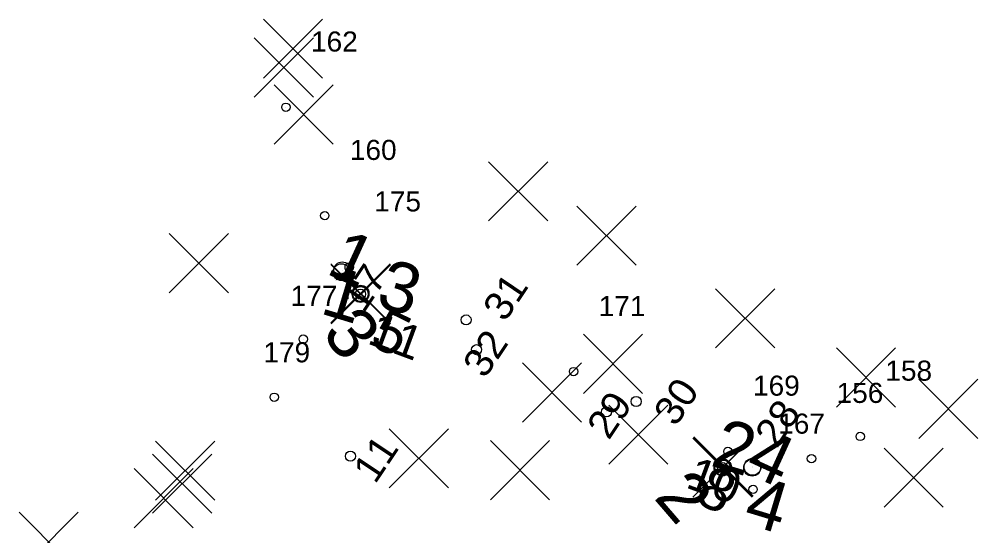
# Model space of a CAD drawing. Header units: metres. Extents: x 7511139 to 7512554, y 4691866 to 4693195.
# Drawn here: x 7512429.06 to 7512472.06, y 4691939.96 to 4691963.13 of the extents above; entities that cross this region are included whole.
import ezdxf

# ---------------------------------------------------------------- set-up
doc = ezdxf.new("R2010")
doc.units = ezdxf.units.M
for name, color, linetype, lineweight in [('b1 pikat ekzek', 1, 'Continuous', 0), ('b2 ekzekutim pikat', 170, 'Continuous', 0), ('b2 pikat', 1, 'Continuous', 0), ('b2 projekt pikat', 7, 'Continuous', 0), ('Betoni varfun pikat matjet', 170, 'Continuous', 0), ('E 2 pikat', 242, 'Continuous', 0), ('E0 pikat', 4, 'Continuous', 0), ('kati 1 pikat', 1, 'Continuous', 0), ('kati 12 projekt', 1, 'Continuous', 0), ('Matjet', 210, 'Continuous', 0), ('perdhesa pikat', 1, 'Continuous', 0), ('shputa projekt pikat', 3, 'Continuous', 0)]:
    doc.layers.add(name, color=color, linetype=linetype, lineweight=lineweight)
doc.styles.get("Standard").update_dxf_attribs({"font": 'arial.ttf'})

# ---------------------------------------------------------------- blocks, each defined once
blk = doc.blocks.new('*U67', base_point=(7512460.613, 4691943.031, 614.987))
at = {"layer": 'Matjet', "color": 0, "linetype": 'ByBlock', "lineweight": -2}
for p, q in [((7512459.287, 4691941.705, 614.987), (7512461.939, 4691944.357, 614.987)), ((7512459.287, 4691944.357, 614.987), (7512461.939, 4691941.705, 614.987))]:
    blk.add_line(p, q, dxfattribs=at)
blk = doc.blocks.new('*U68', base_point=(7512469.174, 4691942.573, 615.139))
at = {"layer": 'Matjet', "color": 0, "linetype": 'ByBlock', "lineweight": -2}
for p, q in [((7512467.848, 4691941.247, 615.139), (7512470.5, 4691943.899, 615.139)), ((7512467.848, 4691943.899, 615.139), (7512470.5, 4691941.247, 615.139))]:
    blk.add_line(p, q, dxfattribs=at)
blk = doc.blocks.new('*U69', base_point=(7512470.73, 4691945.658, 615.375))
at = {"layer": 'Matjet', "color": 0, "linetype": 'ByBlock', "lineweight": -2}
for p, q in [((7512469.404, 4691944.332, 615.375), (7512472.056, 4691946.984, 615.375)), ((7512469.404, 4691946.984, 615.375), (7512472.056, 4691944.332, 615.375))]:
    blk.add_line(p, q, dxfattribs=at)
blk = doc.blocks.new('*U70', base_point=(7512467.043, 4691947.064, 615.346))
at = {"layer": 'Matjet', "color": 0, "linetype": 'ByBlock', "lineweight": -2}
for p, q in [((7512465.717, 4691945.738, 615.346), (7512468.369, 4691948.39, 615.346)), ((7512465.717, 4691948.39, 615.346), (7512468.369, 4691945.738, 615.346))]:
    blk.add_line(p, q, dxfattribs=at)
blk = doc.blocks.new('*U71', base_point=(7512461.618, 4691949.714, 615.379))
at = {"layer": 'Matjet', "color": 0, "linetype": 'ByBlock', "lineweight": -2}
for p, q in [((7512460.292, 4691948.388, 615.379), (7512462.944, 4691951.04, 615.379)), ((7512460.292, 4691951.04, 615.379), (7512462.944, 4691948.388, 615.379))]:
    blk.add_line(p, q, dxfattribs=at)
blk = doc.blocks.new('*U72', base_point=(7512451.441, 4691955.409, 615.388))
at = {"layer": 'Matjet', "color": 0, "linetype": 'ByBlock', "lineweight": -2}
for p, q in [((7512450.115, 4691954.083, 615.388), (7512452.767, 4691956.735, 615.388)), ((7512450.115, 4691956.735, 615.388), (7512452.767, 4691954.083, 615.388))]:
    blk.add_line(p, q, dxfattribs=at)
blk = doc.blocks.new('*U73', base_point=(7512441.341, 4691961.801, 615.332))
at = {"layer": 'Matjet', "color": 0, "linetype": 'ByBlock', "lineweight": -2}
for p, q in [((7512440.015, 4691960.475, 615.332), (7512442.667, 4691963.127, 615.332)), ((7512440.015, 4691963.127, 615.332), (7512442.667, 4691960.475, 615.332))]:
    blk.add_line(p, q, dxfattribs=at)
blk = doc.blocks.new('*U74', base_point=(7512440.932, 4691960.963, 615.362))
at = {"layer": 'Matjet', "color": 0, "linetype": 'ByBlock', "lineweight": -2}
for p, q in [((7512439.606, 4691959.637, 615.362), (7512442.258, 4691962.289, 615.362)), ((7512439.606, 4691962.289, 615.362), (7512442.258, 4691959.637, 615.362))]:
    blk.add_line(p, q, dxfattribs=at)
blk = doc.blocks.new('*U75', base_point=(7512441.818, 4691958.854, 615.391))
at = {"layer": 'Matjet', "color": 0, "linetype": 'ByBlock', "lineweight": -2}
for p, q in [((7512440.492, 4691957.528, 615.391), (7512443.144, 4691960.18, 615.391)), ((7512440.492, 4691960.18, 615.391), (7512443.144, 4691957.528, 615.391))]:
    blk.add_line(p, q, dxfattribs=at)
blk = doc.blocks.new('*U76', base_point=(7512444.376, 4691950.81, 615.014))
at = {"layer": 'Matjet', "color": 0, "linetype": 'ByBlock', "lineweight": -2}
for p, q in [((7512443.05, 4691949.484, 615.014), (7512445.702, 4691952.136, 615.014)), ((7512443.05, 4691952.136, 615.014), (7512445.702, 4691949.484, 615.014))]:
    blk.add_line(p, q, dxfattribs=at)
blk = doc.blocks.new('*U77', base_point=(7512437.117, 4691952.189, 614.961))
at = {"layer": 'Matjet', "color": 0, "linetype": 'ByBlock', "lineweight": -2}
for p, q in [((7512435.791, 4691950.863, 614.961), (7512438.443, 4691953.515, 614.961)), ((7512435.791, 4691953.515, 614.961), (7512438.443, 4691950.863, 614.961))]:
    blk.add_line(p, q, dxfattribs=at)
blk = doc.blocks.new('*U79', base_point=(7512430.385, 4691939.696, 614.219))
at = {"layer": 'Matjet', "color": 0, "linetype": 'ByBlock', "lineweight": -2}
for p, q in [((7512429.059, 4691938.37, 614.219), (7512431.711, 4691941.022, 614.219)), ((7512429.059, 4691941.022, 614.219), (7512431.711, 4691938.37, 614.219))]:
    blk.add_line(p, q, dxfattribs=at)
blk = doc.blocks.new('*U91', base_point=(7512451.526, 4691942.907, 614.724))
at = {"layer": 'Matjet', "color": 0, "linetype": 'ByBlock', "lineweight": -2}
for p, q in [((7512450.2, 4691941.581, 614.724), (7512452.852, 4691944.233, 614.724)), ((7512450.2, 4691944.233, 614.724), (7512452.852, 4691941.581, 614.724))]:
    blk.add_line(p, q, dxfattribs=at)
blk = doc.blocks.new('*U92', base_point=(7512452.957, 4691946.386, 614.953))
at = {"layer": 'Matjet', "color": 0, "linetype": 'ByBlock', "lineweight": -2}
for p, q in [((7512451.631, 4691945.06, 614.953), (7512454.283, 4691947.712, 614.953)), ((7512451.631, 4691947.712, 614.953), (7512454.283, 4691945.06, 614.953))]:
    blk.add_line(p, q, dxfattribs=at)
blk = doc.blocks.new('*U93', base_point=(7512455.69, 4691947.671, 615.173))
at = {"layer": 'Matjet', "color": 0, "linetype": 'ByBlock', "lineweight": -2}
for p, q in [((7512454.364, 4691946.345, 615.173), (7512457.016, 4691948.997, 615.173)), ((7512454.364, 4691948.997, 615.173), (7512457.016, 4691946.345, 615.173))]:
    blk.add_line(p, q, dxfattribs=at)
blk = doc.blocks.new('*U103', base_point=(7512460.604, 4691943.023))
at = {"layer": 'b2 pikat', "linetype": 'ByBlock', "lineweight": -2}
blk.add_line((7512460.604, 4691943.023), (7512460.604, 4691943.023), dxfattribs=at)
blk.add_circle((7512460.604, 4691943.023), 0.225, dxfattribs=at)
at = {"layer": 'b2 pikat', "linetype": 'ByBlock', "insert": (7512459.419, 4691943.554), "char_height": 1.5, "attachment_point": 1, "rotation": 339.7395}
blk.add_mtext('10', dxfattribs=at)
blk = doc.blocks.new('*U104', base_point=(7512444.37, 4691950.802))
at = {"layer": 'b2 pikat', "linetype": 'ByBlock', "lineweight": -2}
blk.add_line((7512444.37, 4691950.802), (7512444.37, 4691950.802), dxfattribs=at)
blk.add_circle((7512444.37, 4691950.802), 0.225, dxfattribs=at)
at = {"layer": 'b2 pikat', "linetype": 'ByBlock', "insert": (7512445.138, 4691950.01), "char_height": 1.5, "attachment_point": 1, "rotation": 339.7395}
blk.add_mtext('11', dxfattribs=at)
blk = doc.blocks.new('*U112', base_point=(7512444.37, 4691950.802))
at = {"layer": 'perdhesa pikat', "linetype": 'ByBlock', "lineweight": -2}
blk.add_line((7512444.37, 4691950.802), (7512444.37, 4691950.802), dxfattribs=at)
blk.add_circle((7512444.37, 4691950.802), 0.337, dxfattribs=at)
at = {"layer": 'perdhesa pikat', "linetype": 'ByBlock', "insert": (7512445.522, 4691950.241), "char_height": 1.875, "attachment_point": 1, "rotation": 333.9424}
blk.add_mtext('5', dxfattribs=at)
blk = doc.blocks.new('*U115', base_point=(7512460.604, 4691943.023))
at = {"layer": 'perdhesa pikat', "linetype": 'ByBlock', "lineweight": -2}
blk.add_line((7512460.604, 4691943.023), (7512460.604, 4691943.023), dxfattribs=at)
blk.add_circle((7512460.604, 4691943.023), 0.337, dxfattribs=at)
at = {"layer": 'perdhesa pikat', "linetype": 'ByBlock', "insert": (7512460.108, 4691943.196), "char_height": 1.875, "attachment_point": 1, "rotation": 333.9424}
blk.add_mtext('8', dxfattribs=at)
blk = doc.blocks.new('*U132', base_point=(7512444.37, 4691950.802))
at = {"layer": 'kati 1 pikat', "linetype": 'ByBlock', "lineweight": -2}
blk.add_line((7512444.37, 4691950.802), (7512444.37, 4691950.802), dxfattribs=at)
blk.add_circle((7512444.37, 4691950.802), 0.225, dxfattribs=at)
at = {"layer": 'kati 1 pikat', "linetype": 'ByBlock', "insert": (7512443.449, 4691950.617), "char_height": 1.275, "attachment_point": 1, "rotation": 56.21}
blk.add_mtext('17', dxfattribs=at)
blk = doc.blocks.new('*U143', base_point=(7512460.604, 4691943.023))
at = {"layer": 'kati 1 pikat', "linetype": 'ByBlock', "lineweight": -2}
blk.add_line((7512460.604, 4691943.023), (7512460.604, 4691943.023), dxfattribs=at)
blk.add_circle((7512460.604, 4691943.023), 0.225, dxfattribs=at)
at = {"layer": 'kati 1 pikat', "linetype": 'ByBlock', "insert": (7512461.984, 4691944.556), "char_height": 1.275, "attachment_point": 1, "rotation": 56.21}
blk.add_mtext('28', dxfattribs=at)
blk = doc.blocks.new('*U144', base_point=(7512455.401, 4691945.516))
at = {"layer": 'kati 1 pikat', "linetype": 'ByBlock', "lineweight": -2}
blk.add_line((7512455.401, 4691945.516), (7512455.401, 4691945.516), dxfattribs=at)
blk.add_circle((7512455.401, 4691945.516), 0.225, dxfattribs=at)
at = {"layer": 'kati 1 pikat', "linetype": 'ByBlock', "insert": (7512454.445, 4691944.924), "char_height": 1.275, "attachment_point": 1, "rotation": 56.21}
blk.add_mtext('29', dxfattribs=at)
blk = doc.blocks.new('*U145', base_point=(7512456.734, 4691945.986))
at = {"layer": 'kati 1 pikat', "linetype": 'ByBlock', "lineweight": -2}
blk.add_line((7512456.734, 4691945.986), (7512456.734, 4691945.986), dxfattribs=at)
blk.add_circle((7512456.734, 4691945.986), 0.225, dxfattribs=at)
at = {"layer": 'kati 1 pikat', "linetype": 'ByBlock', "insert": (7512457.443, 4691945.523), "char_height": 1.275, "attachment_point": 1, "rotation": 56.21}
blk.add_mtext('30', dxfattribs=at)
blk = doc.blocks.new('*U146', base_point=(7512449.104, 4691949.642))
at = {"layer": 'kati 1 pikat', "linetype": 'ByBlock', "lineweight": -2}
blk.add_line((7512449.104, 4691949.642), (7512449.104, 4691949.642), dxfattribs=at)
blk.add_circle((7512449.104, 4691949.642), 0.225, dxfattribs=at)
at = {"layer": 'kati 1 pikat', "linetype": 'ByBlock', "insert": (7512449.782, 4691950.215), "char_height": 1.275, "attachment_point": 1, "rotation": 56.21}
blk.add_mtext('31', dxfattribs=at)
blk = doc.blocks.new('*U147', base_point=(7512449.573, 4691948.309))
at = {"layer": 'kati 1 pikat', "linetype": 'ByBlock', "lineweight": -2}
blk.add_line((7512449.573, 4691948.309), (7512449.573, 4691948.309), dxfattribs=at)
blk.add_circle((7512449.573, 4691948.309), 0.225, dxfattribs=at)
at = {"layer": 'kati 1 pikat', "linetype": 'ByBlock', "insert": (7512448.883, 4691947.68), "char_height": 1.275, "attachment_point": 1, "rotation": 56.21}
blk.add_mtext('32', dxfattribs=at)
blk = doc.blocks.new('*U158', base_point=(7512443.915, 4691943.535))
at = {"layer": 'kati 12 projekt', "linetype": 'ByBlock', "lineweight": -2}
blk.add_line((7512443.915, 4691943.535), (7512443.915, 4691943.535), dxfattribs=at)
blk.add_circle((7512443.915, 4691943.535), 0.225, dxfattribs=at)
at = {"layer": 'kati 12 projekt', "linetype": 'ByBlock', "insert": (7512443.964, 4691942.955), "char_height": 1.275, "attachment_point": 1, "rotation": 56.21}
blk.add_mtext('11', dxfattribs=at)
blk = doc.blocks.new('*U164', base_point=(7512455.399, 4691953.417, 615.38))
at = {"layer": 'Matjet', "color": 0, "linetype": 'ByBlock', "lineweight": -2}
for p, q in [((7512454.073, 4691952.091, 615.38), (7512456.725, 4691954.743, 615.38)), ((7512454.073, 4691954.743, 615.38), (7512456.725, 4691952.091, 615.38))]:
    blk.add_line(p, q, dxfattribs=at)
blk = doc.blocks.new('*U166', base_point=(7512460.605, 4691943.022, 608.676))
at = {"layer": 'Matjet', "color": 0, "linetype": 'ByBlock', "lineweight": -2}
for p, q in [((7512459.279, 4691941.696, 608.676), (7512461.931, 4691944.348, 608.676)), ((7512459.279, 4691944.348, 608.676), (7512461.931, 4691941.696, 608.676))]:
    blk.add_line(p, q, dxfattribs=at)
blk = doc.blocks.new('*U167', base_point=(7512444.381, 4691950.79, 609.116))
at = {"layer": 'Matjet', "color": 0, "linetype": 'ByBlock', "lineweight": -2}
for p, q in [((7512443.055, 4691949.464, 609.116), (7512445.707, 4691952.116, 609.116)), ((7512443.055, 4691952.116, 609.116), (7512445.707, 4691949.464, 609.116))]:
    blk.add_line(p, q, dxfattribs=at)
blk = doc.blocks.new('*U172', base_point=(7512464.596, 4691943.423, 614.953))
at = {"layer": 'E 2 pikat', "linetype": 'ByBlock', "lineweight": -2}
blk.add_line((7512464.596, 4691943.423, 614.953), (7512464.596, 4691943.423, 614.953), dxfattribs=at)
blk.add_circle((7512464.596, 4691943.423, 614.953), 0.187, dxfattribs=at)
at = {"layer": 'E 2 pikat', "linetype": 'ByBlock', "insert": (7512465.721, 4691945.908, 614.953), "char_height": 0.9, "attachment_point": 7}
blk.add_mtext('156', dxfattribs=at)
blk = doc.blocks.new('*U174', base_point=(7512466.782, 4691944.42, 615.071))
at = {"layer": 'E 2 pikat', "linetype": 'ByBlock', "lineweight": -2}
blk.add_line((7512466.782, 4691944.42, 615.071), (7512466.782, 4691944.42, 615.071), dxfattribs=at)
blk.add_circle((7512466.782, 4691944.42, 615.071), 0.187, dxfattribs=at)
at = {"layer": 'E 2 pikat', "linetype": 'ByBlock', "insert": (7512467.907, 4691946.905, 615.071), "char_height": 0.9, "attachment_point": 7}
blk.add_mtext('158', dxfattribs=at)
blk = doc.blocks.new('*U176', base_point=(7512442.766, 4691954.318, 614.99))
at = {"layer": 'E 2 pikat', "linetype": 'ByBlock', "lineweight": -2}
blk.add_line((7512442.766, 4691954.318, 614.99), (7512442.766, 4691954.318, 614.99), dxfattribs=at)
blk.add_circle((7512442.766, 4691954.318, 614.99), 0.187, dxfattribs=at)
at = {"layer": 'E 2 pikat', "linetype": 'ByBlock', "insert": (7512443.891, 4691956.803, 614.99), "char_height": 0.9, "attachment_point": 7}
blk.add_mtext('160', dxfattribs=at)
blk = doc.blocks.new('*U178', base_point=(7512441.023, 4691959.177, 615.179))
at = {"layer": 'E 2 pikat', "linetype": 'ByBlock', "lineweight": -2}
blk.add_line((7512441.023, 4691959.177, 615.179), (7512441.023, 4691959.177, 615.179), dxfattribs=at)
blk.add_circle((7512441.023, 4691959.177, 615.179), 0.187, dxfattribs=at)
at = {"layer": 'E 2 pikat', "linetype": 'ByBlock', "insert": (7512442.148, 4691961.662, 615.179), "char_height": 0.9, "attachment_point": 7}
blk.add_mtext('162', dxfattribs=at)
blk = doc.blocks.new('*U183', base_point=(7512461.976, 4691942.045, 609.018))
at = {"layer": 'E0 pikat', "linetype": 'ByBlock', "lineweight": -2}
blk.add_line((7512461.976, 4691942.045, 609.018), (7512461.976, 4691942.045, 609.018), dxfattribs=at)
blk.add_circle((7512461.976, 4691942.045, 609.018), 0.187, dxfattribs=at)
at = {"layer": 'E0 pikat', "linetype": 'ByBlock', "insert": (7512463.101, 4691944.53, 609.018), "char_height": 0.9, "attachment_point": 7}
blk.add_mtext('167', dxfattribs=at)
blk = doc.blocks.new('*U185', base_point=(7512460.848, 4691943.748, 609.041))
at = {"layer": 'E0 pikat', "linetype": 'ByBlock', "lineweight": -2}
blk.add_line((7512460.848, 4691943.748, 609.041), (7512460.848, 4691943.748, 609.041), dxfattribs=at)
blk.add_circle((7512460.848, 4691943.748, 609.041), 0.187, dxfattribs=at)
at = {"layer": 'E0 pikat', "linetype": 'ByBlock', "insert": (7512461.973, 4691946.233, 609.041), "char_height": 0.9, "attachment_point": 7}
blk.add_mtext('169', dxfattribs=at)
blk = doc.blocks.new('*U187', base_point=(7512453.925, 4691947.328, 608.934))
at = {"layer": 'E0 pikat', "linetype": 'ByBlock', "lineweight": -2}
blk.add_line((7512453.925, 4691947.328, 608.934), (7512453.925, 4691947.328, 608.934), dxfattribs=at)
blk.add_circle((7512453.925, 4691947.328, 608.934), 0.187, dxfattribs=at)
at = {"layer": 'E0 pikat', "linetype": 'ByBlock', "insert": (7512455.05, 4691949.813, 608.934), "char_height": 0.9, "attachment_point": 7}
blk.add_mtext('171', dxfattribs=at)
blk = doc.blocks.new('*U189', base_point=(7512443.86, 4691952.01, 609.213))
at = {"layer": 'E0 pikat', "linetype": 'ByBlock', "lineweight": -2}
blk.add_line((7512443.86, 4691952.01, 609.213), (7512443.86, 4691952.01, 609.213), dxfattribs=at)
blk.add_circle((7512443.86, 4691952.01, 609.213), 0.187, dxfattribs=at)
at = {"layer": 'E0 pikat', "linetype": 'ByBlock', "insert": (7512444.985, 4691954.495, 609.213), "char_height": 0.9, "attachment_point": 7}
blk.add_mtext('175', dxfattribs=at)
blk = doc.blocks.new('*U191', base_point=(7512441.8, 4691948.78, 609.029))
at = {"layer": 'E0 pikat', "linetype": 'ByBlock', "lineweight": -2}
blk.add_line((7512441.8, 4691948.78, 609.029), (7512441.8, 4691948.78, 609.029), dxfattribs=at)
blk.add_circle((7512441.8, 4691948.78, 609.029), 0.187, dxfattribs=at)
at = {"layer": 'E0 pikat', "linetype": 'ByBlock', "insert": (7512441.232, 4691950.272, 609.029), "char_height": 0.9, "attachment_point": 7}
blk.add_mtext('177', dxfattribs=at)
blk = doc.blocks.new('*U193', base_point=(7512440.498, 4691946.176, 609.013))
at = {"layer": 'E0 pikat', "linetype": 'ByBlock', "lineweight": -2}
blk.add_line((7512440.498, 4691946.176, 609.013), (7512440.498, 4691946.176, 609.013), dxfattribs=at)
blk.add_circle((7512440.498, 4691946.176, 609.013), 0.187, dxfattribs=at)
at = {"layer": 'E0 pikat', "linetype": 'ByBlock', "insert": (7512440.013, 4691947.727, 609.013), "char_height": 0.9, "attachment_point": 7}
blk.add_mtext('179', dxfattribs=at)
blk = doc.blocks.new('*U200', base_point=(7512456.826, 4691944.5, 609.178))
at = {"layer": 'Matjet', "color": 0, "linetype": 'ByBlock', "lineweight": -2}
for p, q in [((7512455.5, 4691943.174, 609.178), (7512458.152, 4691945.826, 609.178)), ((7512455.5, 4691945.826, 609.178), (7512458.152, 4691943.174, 609.178))]:
    blk.add_line(p, q, dxfattribs=at)
blk = doc.blocks.new('*U205', base_point=(7512436.503, 4691942.881, 616.197))
at = {"layer": 'Matjet', "color": 0, "linetype": 'ByBlock', "lineweight": -2}
for p, q in [((7512435.177, 4691941.555, 616.197), (7512437.829, 4691944.207, 616.197)), ((7512435.177, 4691944.207, 616.197), (7512437.829, 4691941.555, 616.197))]:
    blk.add_line(p, q, dxfattribs=at)
blk = doc.blocks.new('*U206', base_point=(7512436.37, 4691942.301, 616.027))
at = {"layer": 'Matjet', "color": 0, "linetype": 'ByBlock', "lineweight": -2}
for p, q in [((7512435.044, 4691940.975, 616.027), (7512437.696, 4691943.627, 616.027)), ((7512435.044, 4691943.627, 616.027), (7512437.696, 4691940.975, 616.027))]:
    blk.add_line(p, q, dxfattribs=at)
blk = doc.blocks.new('*U207', base_point=(7512435.538, 4691941.651, 615.931))
at = {"layer": 'Matjet', "color": 0, "linetype": 'ByBlock', "lineweight": -2}
for p, q in [((7512434.212, 4691940.325, 615.931), (7512436.864, 4691942.977, 615.931)), ((7512434.212, 4691942.977, 615.931), (7512436.864, 4691940.325, 615.931))]:
    blk.add_line(p, q, dxfattribs=at)
blk = doc.blocks.new('*U210', base_point=(7512444.374, 4691950.825, 610.312))
at = {"layer": 'b1 pikat ekzek', "linetype": 'ByBlock', "lineweight": -2}
blk.add_line((7512444.374, 4691950.825, 610.312), (7512444.374, 4691950.825, 610.312), dxfattribs=at)
blk.add_circle((7512444.374, 4691950.825, 610.312), 0.375, dxfattribs=at)
at = {"layer": 'b1 pikat ekzek', "linetype": 'ByBlock', "insert": (7512444.286, 4691950.449, 610.312), "char_height": 2.25, "attachment_point": 1, "rotation": 310.6826}
blk.add_mtext('3', dxfattribs=at)
blk = doc.blocks.new('*U211', base_point=(7512443.511, 4691951.783, 610.302))
at = {"layer": 'Betoni varfun pikat matjet', "linetype": 'ByBlock', "lineweight": -2}
blk.add_line((7512443.511, 4691951.783, 610.302), (7512443.511, 4691951.783, 610.302), dxfattribs=at)
blk.add_circle((7512443.511, 4691951.783, 610.302), 0.375, dxfattribs=at)
at = {"layer": 'b2 ekzekutim pikat', "linetype": 'ByBlock', "insert": (7512443.145, 4691952.108, 610.302), "char_height": 2.25, "attachment_point": 1, "rotation": 343.1684}
blk.add_mtext('1', dxfattribs=at)
blk = doc.blocks.new('*U212', base_point=(7512461.935, 4691943.014, 610.319))
at = {"layer": 'Betoni varfun pikat matjet', "linetype": 'ByBlock', "lineweight": -2}
blk.add_line((7512461.935, 4691943.014, 610.319), (7512461.935, 4691943.014, 610.319), dxfattribs=at)
blk.add_circle((7512461.935, 4691943.014, 610.319), 0.375, dxfattribs=at)
at = {"layer": 'b2 ekzekutim pikat', "linetype": 'ByBlock', "insert": (7512462.12, 4691942.705, 610.319), "char_height": 2.25, "attachment_point": 1, "rotation": 343.1684}
blk.add_mtext('4', dxfattribs=at)
blk = doc.blocks.new('*U213', base_point=(7512460.626, 4691943.033, 610.337))
at = {"layer": 'b1 pikat ekzek', "linetype": 'ByBlock', "lineweight": -2}
blk.add_line((7512460.626, 4691943.033, 610.337), (7512460.626, 4691943.033, 610.337), dxfattribs=at)
blk.add_circle((7512460.626, 4691943.033, 610.337), 0.375, dxfattribs=at)
at = {"layer": 'b1 pikat ekzek', "linetype": 'ByBlock', "insert": (7512459.187, 4691943.137, 610.337), "char_height": 2.25, "attachment_point": 1, "rotation": 310.6826}
blk.add_mtext('2', dxfattribs=at)
blk = doc.blocks.new('*U217', base_point=(7512460.604, 4691943.023))
at = {"layer": 'b2 projekt pikat', "linetype": 'ByBlock', "lineweight": -2}
blk.add_line((7512460.604, 4691943.023), (7512460.604, 4691943.023), dxfattribs=at)
blk.add_circle((7512460.604, 4691943.023), 0.375, dxfattribs=at)
at = {"layer": 'b2 projekt pikat', "linetype": 'ByBlock', "insert": (7512460.652, 4691945.28), "char_height": 2.25, "attachment_point": 1, "rotation": 343.1684}
blk.add_mtext('2', dxfattribs=at)
blk = doc.blocks.new('*U218', base_point=(7512444.37, 4691950.802))
at = {"layer": 'b2 projekt pikat', "linetype": 'ByBlock', "lineweight": -2}
blk.add_line((7512444.37, 4691950.802), (7512444.37, 4691950.802), dxfattribs=at)
blk.add_circle((7512444.37, 4691950.802), 0.375, dxfattribs=at)
at = {"layer": 'b2 projekt pikat', "linetype": 'ByBlock', "insert": (7512445.635, 4691952.43), "char_height": 2.25, "attachment_point": 1, "rotation": 343.1684}
blk.add_mtext('3', dxfattribs=at)
blk = doc.blocks.new('*U220', base_point=(7512443.55, 4691951.872))
at = {"layer": 'shputa projekt pikat', "linetype": 'ByBlock', "lineweight": -2}
blk.add_line((7512443.55, 4691951.872), (7512443.55, 4691951.872), dxfattribs=at)
blk.add_circle((7512443.55, 4691951.872), 0.375, dxfattribs=at)
at = {"layer": 'shputa projekt pikat', "linetype": 'ByBlock', "insert": (7512443.696, 4691953.796), "char_height": 2.25, "attachment_point": 1, "rotation": 335.4087}
blk.add_mtext('1', dxfattribs=at)
blk = doc.blocks.new('*U223', base_point=(7512461.95, 4691943.055))
at = {"layer": 'shputa projekt pikat', "linetype": 'ByBlock', "lineweight": -2}
blk.add_line((7512461.95, 4691943.055), (7512461.95, 4691943.055), dxfattribs=at)
blk.add_circle((7512461.95, 4691943.055), 0.375, dxfattribs=at)
at = {"layer": 'shputa projekt pikat', "linetype": 'ByBlock', "insert": (7512462.466, 4691944.876), "char_height": 2.25, "attachment_point": 1, "rotation": 335.4087}
blk.add_mtext('4', dxfattribs=at)
blk = doc.blocks.new('*U224', base_point=(7512446.985, 4691943.434, 612.808))
at = {"layer": 'Matjet', "color": 0, "linetype": 'ByBlock', "lineweight": -2}
for p, q in [((7512445.659, 4691942.108, 612.808), (7512448.311, 4691944.76, 612.808)), ((7512445.659, 4691944.76, 612.808), (7512448.311, 4691942.108, 612.808))]:
    blk.add_line(p, q, dxfattribs=at)
blk = doc.blocks.new('*U225', base_point=(7512444.366, 4691950.833, 613.171))
at = {"layer": 'Matjet', "color": 0, "linetype": 'ByBlock', "lineweight": -2}
for p, q in [((7512443.04, 4691949.507, 613.171), (7512445.692, 4691952.159, 613.171)), ((7512443.04, 4691952.159, 613.171), (7512445.692, 4691949.507, 613.171))]:
    blk.add_line(p, q, dxfattribs=at)
blk = doc.blocks.new('*U226', base_point=(7512460.65, 4691943.071, 613.189))
at = {"layer": 'Matjet', "color": 0, "linetype": 'ByBlock', "lineweight": -2}
for p, q in [((7512459.324, 4691941.745, 613.189), (7512461.976, 4691944.397, 613.189)), ((7512459.324, 4691944.397, 613.189), (7512461.976, 4691941.745, 613.189))]:
    blk.add_line(p, q, dxfattribs=at)

msp = doc.modelspace()

# ---------------------------------------------------------------- block references
at = {"layer": 'Matjet'}
for name, p in [('*U73', (7512441.341, 4691961.801, 615.332)), ('*U74', (7512440.932, 4691960.963, 615.362)), ('*U178', (7512441.023, 4691959.177, 615.179)), ('*U75', (7512441.818, 4691958.854, 615.391)), ('*U176', (7512442.766, 4691954.318, 614.99)), ('*U72', (7512451.441, 4691955.409, 615.388)), ('*U189', (7512443.86, 4691952.01, 609.213)), ('*U164', (7512455.399, 4691953.417, 615.38)), ('*U77', (7512437.117, 4691952.189, 614.961)), ('*U220', (7512443.55, 4691951.872)), ('*U218', (7512444.37, 4691950.802)), ('*U211', (7512443.511, 4691951.783, 610.302)), ('*U225', (7512444.366, 4691950.833, 613.171)), ('*U76', (7512444.376, 4691950.81, 615.014)), ('*U167', (7512444.381, 4691950.79, 609.116)), ('*U132', (7512444.37, 4691950.802)), ('*U146', (7512449.104, 4691949.642)), ('*U191', (7512441.8, 4691948.78, 609.029)), ('*U210', (7512444.374, 4691950.825, 610.312)), ('*U112', (7512444.37, 4691950.802)), ('*U104', (7512444.37, 4691950.802)), ('*U71', (7512461.618, 4691949.714, 615.379)), ('*U187', (7512453.925, 4691947.328, 608.934)), ('*U147', (7512449.573, 4691948.309)), ('*U93', (7512455.69, 4691947.671, 615.173)), ('*U193', (7512440.498, 4691946.176, 609.013)), ('*U70', (7512467.043, 4691947.064, 615.346)), ('*U92', (7512452.957, 4691946.386, 614.953)), ('*U174', (7512466.782, 4691944.42, 615.071)), ('*U185', (7512460.848, 4691943.748, 609.041)), ('*U145', (7512456.734, 4691945.986)), ('*U172', (7512464.596, 4691943.423, 614.953)), ('*U69', (7512470.73, 4691945.658, 615.375)), ('*U144', (7512455.401, 4691945.516)), ('*U143', (7512460.604, 4691943.023)), ('*U200', (7512456.826, 4691944.5, 609.178)), ('*U183', (7512461.976, 4691942.045, 609.018)), ('*U217', (7512460.604, 4691943.023)), ('*U224', (7512446.985, 4691943.434, 612.808)), ('*U205', (7512436.503, 4691942.881, 616.197)), ('*U158', (7512443.915, 4691943.535)), ('*U91', (7512451.526, 4691942.907, 614.724)), ('*U166', (7512460.605, 4691943.022, 608.676)), ('*U67', (7512460.613, 4691943.031, 614.987)), ('*U226', (7512460.65, 4691943.071, 613.189)), ('*U223', (7512461.95, 4691943.055)), ('*U68', (7512469.174, 4691942.573, 615.139)), ('*U206', (7512436.37, 4691942.301, 616.027)), ('*U213', (7512460.626, 4691943.033, 610.337)), ('*U103', (7512460.604, 4691943.023)), ('*U115', (7512460.604, 4691943.023)), ('*U212', (7512461.935, 4691943.014, 610.319)), ('*U207', (7512435.538, 4691941.651, 615.931)), ('*U79', (7512430.385, 4691939.696, 614.219))]:
    msp.add_blockref(name, p, dxfattribs=at)

doc.saveas('drawing.dxf')
